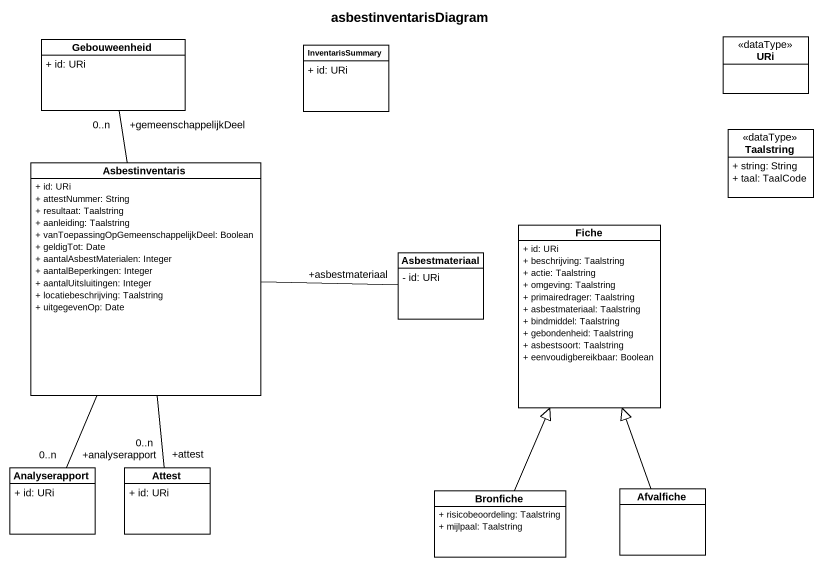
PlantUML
@startuml
title asbestinventarisDiagram
hide circle
hide empty members
skinparam classAttributeIconSize 0
class Gebouweenheid {
  + id: URi
}
class InventarisSummary {
  + id: URi
}
class URi <<dataType>>
class Taalstring <<dataType>> {
  + string: String
  + taal: TaalCode
}
class Asbestinventaris {
  + id: URi
  + attestNummer: String
  + resultaat: Taalstring
  + aanleiding: Taalstring
  + vanToepassingOpGemeenschappelijkDeel: Boolean
  + geldigTot: Date
  + aantalAsbestMaterialen: Integer
  + aantalBeperkingen: Integer
  + aantalUitsluitingen: Integer
  + locatiebeschrijving: Taalstring
  + uitgegevenOp: Date
}
class Asbestmateriaal {
  - id: URi
}
class Fiche {
  + id: URi
  + beschrijving: Taalstring
  + actie: Taalstring
  + omgeving: Taalstring
  + primairedrager: Taalstring
  + asbestmateriaal: Taalstring
  + bindmiddel: Taalstring
  + gebondenheid: Taalstring
  + asbestsoort: Taalstring
  + eenvoudigbereikbaar: Boolean
}
class Analyserapport {
  + id: URi
}
class Attest {
  + id: URi
}
class Bronfiche {
  + risicobeoordeling: Taalstring
  + mijlpaal: Taalstring
}
class Afvalfiche
Asbestinventaris -up- "+gemeenschappelijkDeel\n0..n" Gebouweenheid
Asbestinventaris -right- "+asbestmateriaal" Asbestmateriaal
Asbestinventaris -- "+analyserapport\n0..n" Analyserapport
Asbestinventaris -- "+attest\n0..n" Attest
Bronfiche -up-|> Fiche
Afvalfiche -up-|> Fiche
@enduml
